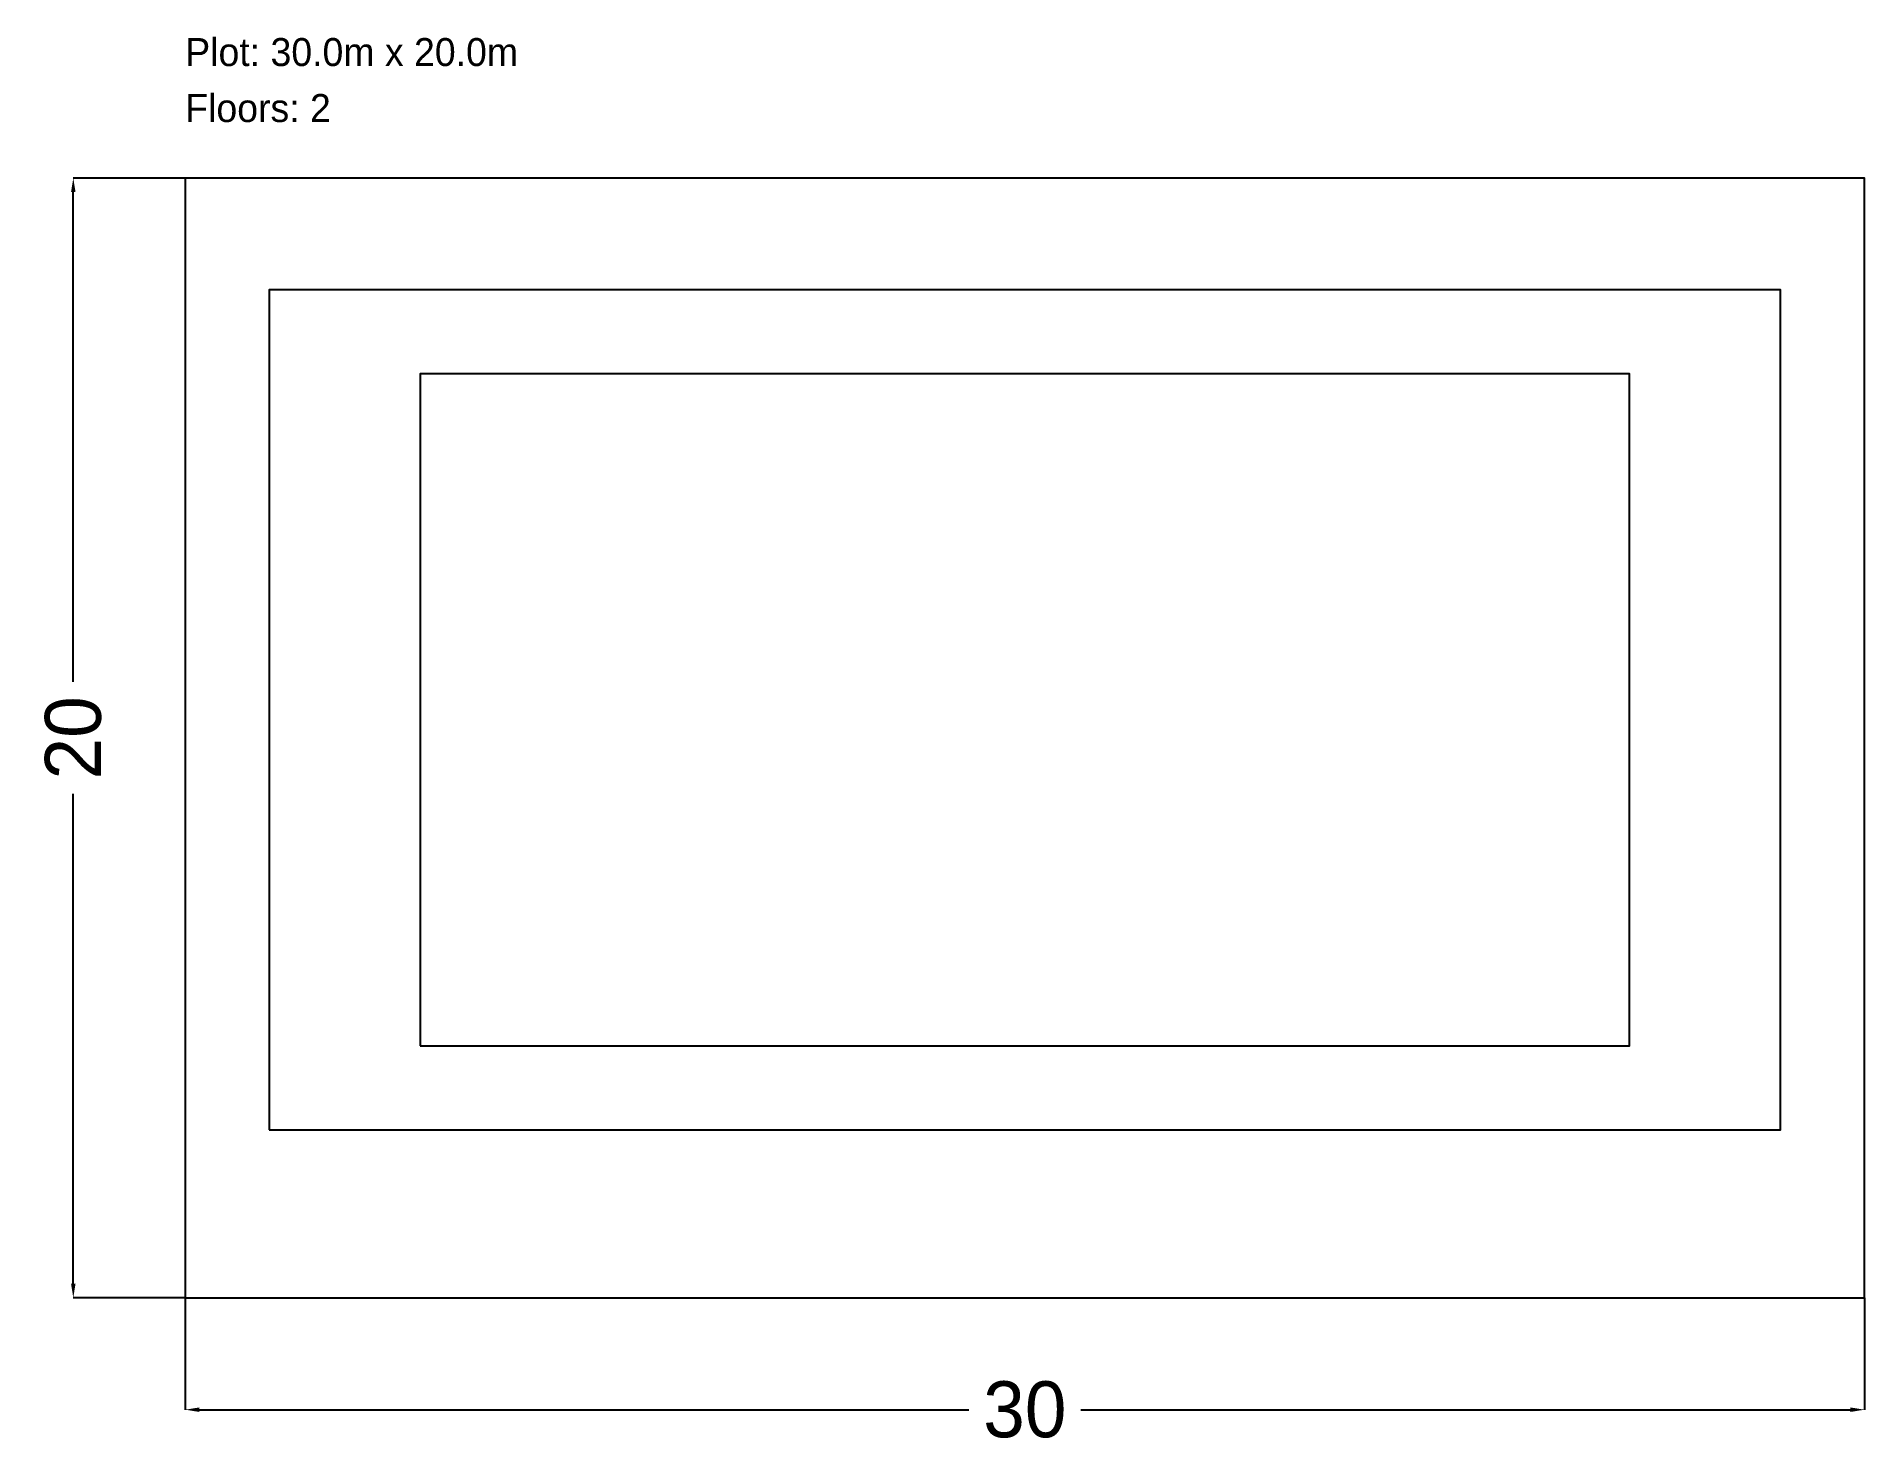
# Model space of a CAD drawing. Header units: metres. Extents: x -2.7 to 30, y -2.7 to 22.5.
import ezdxf

# ---------------------------------------------------------------- set-up
doc = ezdxf.new("R2010")
doc.units = ezdxf.units.M
for name, color, linetype in [('BUILDING', 1, 'Continuous'), ('PLOT', 7, 'Continuous'), ('SETBACK', 3, 'Continuous'), ('TEXT', 5, 'Continuous')]:
    doc.layers.add(name, color=color, linetype=linetype)
doc.dimstyles.get("Standard").update_dxf_attribs({"dimtxt": 2.5, "dimasz": 2.5, "dimexe": 1.25, "dimexo": 0.625, "dimtad": 1, "dimcen": 2.5, "dimazin": 3, "dimtfac": 1, "dimtmove": 0, "dimatfit": 3})

# ---------------------------------------------------------------- blocks, each defined once
blk = doc.blocks.new('_CLOSEDFILLED')
at = {"color": 0, "linetype": 'BYBLOCK'}
blk.add_solid([(-1, 0.16), (0, 0), (-1, -0.16)], dxfattribs=at)
blk = doc.blocks.new('*D1')
for p, q in [((0, 0), (0, -2)), ((30, 0), (30, -2)), ((0.25, -2), (14, -2)), ((16, -2), (29.75, -2))]:
    blk.add_line(p, q)
at = {"layer": 'Defpoints'}
for p in [(0, 0), (30, 0), (0, -2)]:
    blk.add_point(p, dxfattribs=at)
at = {"layer": 'TEXT', "xscale": 0.25, "yscale": 0.25, "rotation": 180}
blk.add_blockref('_CLOSEDFILLED', (0, -2), dxfattribs=at)
at = {"layer": 'TEXT', "xscale": 0.25, "yscale": 0.25}
blk.add_blockref('_CLOSEDFILLED', (30, -2), dxfattribs=at)
at = {"layer": 'TEXT', "insert": (15, -2), "char_height": 1, "attachment_point": 5}
blk.add_mtext('30', dxfattribs=at)
blk = doc.blocks.new('*D2')
for p, q in [((0, 20), (-2, 20)), ((-2, 11), (-2, 19.75)), ((-2, 0.25), (-2, 9)), ((0, 0), (-2, 0))]:
    blk.add_line(p, q)
at = {"layer": 'Defpoints'}
for p in [(0, 20), (-2, 0), (0, 0)]:
    blk.add_point(p, dxfattribs=at)
at = {"layer": 'TEXT', "xscale": 0.25, "yscale": 0.25}
for p, rotation in [((-2, 20), 90), ((-2, 0), 270)]:
    blk.add_blockref('_CLOSEDFILLED', p, dxfattribs=dict(at, rotation=rotation))
at = {"layer": 'TEXT', "insert": (-2, 10), "char_height": 1, "attachment_point": 5, "rotation": 90}
blk.add_mtext('20', dxfattribs=at)

msp = doc.modelspace()

# ---------------------------------------------------------------- linework, layer by layer
at = {"layer": 'BUILDING'}
msp.add_lwpolyline([(4.2, 4.5), (25.8, 4.5), (25.8, 16.5), (4.2, 16.5), (4.2, 4.5)], dxfattribs=at)
at = {"layer": 'PLOT'}
msp.add_lwpolyline([(0, 0), (30, 0), (30, 20), (0, 20), (0, 0)], dxfattribs=at)
at = {"layer": 'SETBACK'}
msp.add_lwpolyline([(1.5, 3), (28.5, 3), (28.5, 18), (1.5, 18), (1.5, 3)], dxfattribs=at)

# ---------------------------------------------------------------- texts
at = {"layer": 'TEXT'}
for s, p in [('Plot: 30.0m x 20.0m', (0, 22)), ('Floors: 2', (0, 21))]:
    msp.add_text(s, height=0.5, dxfattribs=at).set_placement(p)

# ---------------------------------------------------------------- dimensions: what is measured, and where the dimension line sits
dim = msp.add_linear_dim(base=(-2, 0), p1=(0, 0), p2=(0, 20), angle=90, dimstyle='Standard', dxfattribs=at)
dim.commit()
dim.dimension.update_dxf_attribs({"geometry": '*D2', "text_midpoint": (-2, 10)})
dim = msp.add_linear_dim(base=(0, -2), p1=(0, 0), p2=(30, 0), dimstyle='Standard', dxfattribs=at)
dim.commit()
dim.dimension.update_dxf_attribs({"geometry": '*D1', "text_midpoint": (15, -2)})

doc.saveas('drawing.dxf')
